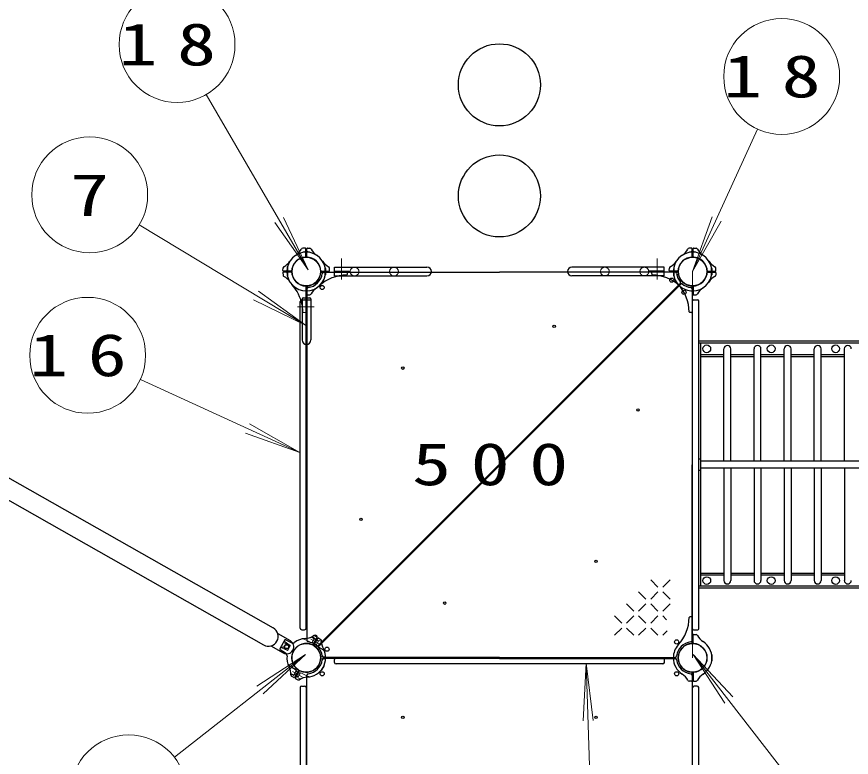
# Model space of a CAD drawing. Units: millimetres on the paper. Extents: x -385 to 0, y -594 to 267.
# Drawn here: x -301.14 to -257.94, y 143.29 to 181.63 of the extents above; entities that cross this region are included whole.
import ezdxf
from ezdxf.enums import TextEntityAlignment as Align

# ---------------------------------------------------------------- set-up
doc = ezdxf.new("R2010")
doc.units = ezdxf.units.MM
doc.linetypes.add('USER1', pattern=[4.5, 2.5, -2])
doc.linetypes.add('USER2', pattern=[6, 3, -1, 1, -1])
doc.layers.add('LY_1', color=7, linetype='Continuous', lineweight=25)
doc.styles.add('ＭＳ ゴシック', font='')
doc.styles.get('ＭＳ ゴシック').set_extended_font_data('MS Gothic')

msp = doc.modelspace()

# ---------------------------------------------------------------- linework, layer by layer
at = {"layer": 'LY_1', "lineweight": 13}
for p, q in [((-291.33, 177.595), (-286.05, 168.518)), ((-262.787, 175.806), (-266.151, 168.436)), ((-286.05, 168.518), (-287.327, 171.233)), ((-266.151, 168.436), (-265.148, 171.263)), ((-294.793, 170.854), (-286.197, 165.655)), ((-286.05, 168.518), (-287.779, 170.97)), ((-266.151, 168.436), (-264.672, 171.046)), ((-286.197, 165.655), (-288.618, 167.426)), ((-286.197, 165.655), (-288.889, 166.978)), ((-294.738, 162.852), (-286.477, 159.071)), ((-286.477, 159.071), (-289.086, 160.552)), ((-286.477, 159.071), (-289.303, 160.077)), ((-268.319, 152.479), (-267.944, 152.104)), ((-267.319, 152.479), (-267.694, 152.104)), ((-268.944, 151.854), (-268.569, 151.479)), ((-267.944, 151.854), (-268.319, 151.479)), ((-267.694, 151.854), (-267.319, 151.479)), ((-269.569, 151.229), (-269.194, 150.854)), ((-268.569, 151.229), (-268.944, 150.854)), ((-268.319, 151.229), (-267.944, 150.854)), ((-267.319, 151.229), (-267.694, 150.854)), ((-270.194, 150.604), (-269.819, 150.229)), ((-269.194, 150.604), (-269.569, 150.229)), ((-268.944, 150.604), (-268.569, 150.229)), ((-267.944, 150.604), (-268.319, 150.229)), ((-267.694, 150.604), (-267.495, 150.405)), ((-269.819, 149.979), (-270.194, 149.604)), ((-269.569, 149.979), (-269.194, 149.604)), ((-268.569, 149.979), (-268.944, 149.604)), ((-268.319, 149.979), (-267.944, 149.604)), ((-267.472, 149.827), (-267.694, 149.604)), ((-292.979, 143.297), (-286.186, 148.614)), ((-286.186, 148.614), (-288.701, 146.978)), ((-286.186, 148.614), (-288.379, 146.566)), ((-266.116, 148.614), (-264.49, 146.092)), ((-266.116, 148.614), (-264.077, 146.413)), ((-259.52, 140.112), (-266.116, 148.614)), ((-271.654, 148.169), (-271.819, 145.174)), ((-271.654, 148.169), (-271.296, 145.191)), ((-270.768, 120.72), (-271.654, 148.169))]:
    msp.add_line(p, q, dxfattribs=at)
at = {"layer": 'LY_1'}
for p, q in [((-286.21, 169.643), (-286.332, 169.639)), ((-286.318, 169.422), (-286.318, 169.425)), ((-286.176, 169.217), (-286.176, 169.61)), ((-286.126, 169.217), (-286.126, 169.61)), ((-286.091, 169.643), (-285.96, 169.639)), ((-285.984, 169.422), (-285.984, 169.425)), ((-266.21, 169.643), (-266.332, 169.639)), ((-266.318, 169.422), (-266.318, 169.425)), ((-266.176, 169.217), (-266.176, 169.61)), ((-266.126, 169.217), (-266.126, 169.61)), ((-266.091, 169.643), (-265.96, 169.639)), ((-265.984, 169.422), (-265.984, 169.425)), ((-287.358, 168.496), (-287.354, 168.627)), ((-285.165, 168.603), (-285.162, 168.603)), ((-284.944, 168.496), (-284.948, 168.617)), ((-284.684, 168.209), (-284.684, 168.663)), ((-284.684, 168.663), (-279.901, 168.663)), ((-267.618, 168.663), (-272.401, 168.663)), ((-267.618, 168.209), (-267.618, 168.663)), ((-267.358, 168.496), (-267.354, 168.617)), ((-265.165, 168.603), (-265.162, 168.603)), ((-264.944, 168.496), (-264.948, 168.627)), ((-287.358, 168.377), (-287.354, 168.255)), ((-286.932, 168.461), (-287.325, 168.461)), ((-286.932, 168.411), (-287.325, 168.411)), ((-285.37, 168.461), (-284.977, 168.461)), ((-285.37, 168.411), (-276.151, 168.411)), ((-285.165, 168.269), (-285.162, 168.269)), ((-284.684, 168.463), (-283.876, 168.463)), ((-284.684, 168.409), (-283.876, 168.409)), ((-284.684, 168.209), (-279.901, 168.209)), ((-284.027, 168.376), (-284.032, 168.289)), ((-266.932, 168.411), (-276.151, 168.411)), ((-267.618, 168.209), (-272.401, 168.209)), ((-267.618, 168.463), (-268.426, 168.463)), ((-267.618, 168.409), (-268.426, 168.409)), ((-268.275, 168.376), (-268.27, 168.289)), ((-266.932, 168.461), (-267.325, 168.461)), ((-265.37, 168.461), (-264.977, 168.461)), ((-265.37, 168.411), (-264.977, 168.411)), ((-265.165, 168.269), (-265.162, 168.269)), ((-264.944, 168.377), (-264.948, 168.255)), ((-286.176, 167.655), (-286.176, 167.069)), ((-286.126, 167.655), (-286.126, 158.436)), ((-285.557, 149.065), (-266.78, 167.842)), ((-285.522, 149.03), (-266.745, 167.807)), ((-266.176, 167.655), (-266.176, 158.436)), ((-266.126, 167.655), (-266.126, 167.262)), ((-286.091, 167.229), (-285.97, 167.233)), ((-266.091, 167.229), (-265.97, 167.233)), ((-286.468, 149.978), (-286.468, 166.894)), ((-286.384, 166.978), (-285.912, 166.978)), ((-286.365, 167.019), (-286.365, 166.978)), ((-286.365, 166.978), (-286.365, 164.894)), ((-286.315, 167.069), (-285.962, 167.069)), ((-286.151, 149.978), (-286.151, 166.894)), ((-285.912, 167.019), (-285.912, 166.978)), ((-285.912, 166.978), (-285.912, 164.894)), ((-266.151, 149.944), (-266.151, 166.928)), ((-266.101, 166.978), (-265.884, 166.978)), ((-265.834, 149.944), (-265.834, 166.928)), ((-266.211, 166.312), (-266.298, 166.317)), ((-244.168, 164.828), (-265.834, 164.828)), ((-244.168, 164.728), (-265.834, 164.728)), ((-265.734, 152.144), (-265.734, 164.728)), ((-264.532, 158.617), (-264.532, 164.429)), ((-264.17, 158.617), (-264.17, 164.429)), ((-262.973, 158.617), (-262.973, 164.429)), ((-262.612, 158.617), (-262.612, 164.429)), ((-261.415, 158.617), (-261.415, 164.429)), ((-261.053, 158.617), (-261.053, 164.429)), ((-259.857, 158.617), (-259.857, 164.429)), ((-259.495, 158.617), (-259.495, 164.429)), ((-258.298, 158.617), (-258.298, 164.429)), ((-265.734, 164.144), (-264.532, 164.144)), ((-265.734, 164.044), (-264.532, 164.044)), ((-264.17, 164.144), (-262.973, 164.144)), ((-264.17, 164.044), (-262.973, 164.044)), ((-262.612, 164.144), (-261.415, 164.144)), ((-262.612, 164.044), (-261.415, 164.044)), ((-261.053, 164.144), (-259.857, 164.144)), ((-261.053, 164.044), (-259.857, 164.044)), ((-259.495, 164.144), (-258.298, 164.144)), ((-259.495, 164.044), (-258.298, 164.044)), ((-306.995, 160.84), (-287.859, 149.985)), ((-307.492, 159.963), (-288.357, 149.108)), ((-265.734, 158.728), (-265.834, 158.728)), ((-244.268, 158.617), (-265.734, 158.617)), ((-286.126, 158.436), (-286.126, 149.346)), ((-266.176, 149.217), (-266.176, 158.436)), ((-265.734, 158.144), (-265.834, 158.144)), ((-244.268, 158.255), (-265.734, 158.255)), ((-264.532, 158.255), (-264.532, 152.443)), ((-264.17, 158.255), (-264.17, 152.443)), ((-262.973, 158.255), (-262.973, 152.443)), ((-262.612, 158.255), (-262.612, 152.443)), ((-261.415, 158.255), (-261.415, 152.443)), ((-261.053, 158.255), (-261.053, 152.443)), ((-259.857, 158.255), (-259.857, 152.443)), ((-259.495, 158.255), (-259.495, 152.443)), ((-258.298, 158.255), (-258.298, 152.443)), ((-265.734, 152.828), (-264.532, 152.828)), ((-265.734, 152.728), (-264.532, 152.728)), ((-264.17, 152.828), (-262.973, 152.828)), ((-264.17, 152.728), (-262.973, 152.728)), ((-262.612, 152.828), (-261.415, 152.828)), ((-262.612, 152.728), (-261.415, 152.728)), ((-261.053, 152.828), (-259.857, 152.828)), ((-261.053, 152.728), (-259.857, 152.728)), ((-259.495, 152.828), (-258.298, 152.828)), ((-259.495, 152.728), (-258.298, 152.728)), ((-244.168, 152.144), (-265.834, 152.144)), ((-244.168, 152.044), (-265.834, 152.044)), ((-266.211, 150.56), (-266.298, 150.556)), ((-287.626, 149.694), (-286.985, 149.331)), ((-286.384, 149.894), (-286.234, 149.894)), ((-285.607, 149.515), (-285.715, 149.571)), ((-266.126, 149.217), (-266.126, 149.61)), ((-266.101, 149.894), (-265.884, 149.894)), ((-266.091, 149.643), (-265.97, 149.639)), ((-287.988, 149.057), (-287.347, 148.693)), ((-287.255, 149.361), (-287.511, 148.909)), ((-287.211, 149.374), (-286.924, 149.224)), ((-285.787, 149.128), (-285.594, 149.469)), ((-285.744, 149.103), (-285.55, 149.445)), ((-285.504, 149.457), (-285.392, 149.388)), ((-287.5, 148.864), (-287.224, 148.695)), ((-276.151, 148.461), (-285.241, 148.461)), ((-276.151, 148.411), (-285.241, 148.411)), ((-284.693, 148.203), (-284.693, 148.353)), ((-267.693, 148.436), (-284.609, 148.436)), ((-276.151, 148.461), (-267.061, 148.461)), ((-276.151, 148.411), (-267.061, 148.411)), ((-267.609, 148.203), (-267.609, 148.353)), ((-265.165, 148.603), (-265.162, 148.603)), ((-265.165, 148.269), (-265.162, 148.269)), ((-286.667, 147.795), (-287.029, 148.027)), ((-286.665, 147.784), (-286.801, 147.544)), ((-286.558, 147.769), (-286.752, 147.427)), ((-286.596, 147.702), (-286.683, 147.751)), ((-285.376, 147.805), (-285.373, 147.803)), ((-285.211, 148.094), (-285.209, 148.093)), ((-267.693, 148.119), (-284.609, 148.119)), ((-286.812, 147.541), (-286.917, 147.593)), ((-286.798, 147.415), (-286.91, 147.484)), ((-286.695, 147.528), (-286.782, 147.577)), ((-286.515, 147.744), (-286.708, 147.403)), ((-286.695, 147.357), (-286.587, 147.301)), ((-286.126, 142.186), (-286.126, 147.526)), ((-266.176, 147.655), (-266.176, 142.186)), ((-266.126, 147.655), (-266.126, 147.262)), ((-286.468, 146.894), (-286.468, 137.478)), ((-286.384, 146.978), (-286.234, 146.978)), ((-286.151, 146.894), (-286.151, 137.478)), ((-266.21, 147.229), (-266.332, 147.233)), ((-266.151, 137.478), (-266.151, 146.894)), ((-266.091, 147.229), (-265.96, 147.233)), ((-265.918, 146.978), (-266.068, 146.978)), ((-265.834, 137.478), (-265.834, 146.894))]:
    msp.add_line(p, q, dxfattribs=at)
at = {"layer": 'LY_1', "linetype": 'USER2', "lineweight": 13}
for p, q in [((-284.318, 168.03), (-284.318, 169.115)), ((-267.984, 168.03), (-267.984, 169.115)), ((-287.109, 168.768), (-287.109, 168.104)), ((-285.193, 168.768), (-285.193, 168.104)), ((-267.109, 168.768), (-267.109, 168.104)), ((-265.193, 168.768), (-265.193, 168.104)), ((-266.151, 168.436), (-266.151, 148.436)), ((-286.603, 166.603), (-285.749, 166.603)), ((-285.912, 149.402), (-285.397, 149.11)), ((-286.858, 147.735), (-286.342, 147.443))]:
    msp.add_line(p, q, dxfattribs=at)
at = {"layer": 'LY_1', "linetype": 'USER1', "lineweight": 13}
for p, q in [((-286.176, 167.069), (-286.176, 166.345)), ((-286.211, 166.312), (-286.298, 166.317)), ((-285.722, 149.462), (-285.821, 149.526)), ((-286.979, 149.069), (-287.294, 149.292)), ((-287.243, 149.247), (-287.264, 149.209)), ((-287.008, 149.019), (-287.262, 149.198)), ((-287.109, 148.825), (-286.976, 149.058)), ((-285.866, 149.208), (-286.25, 149.4)), ((-285.855, 149.211), (-285.719, 149.451)), ((-285.749, 149.195), (-285.836, 149.244)), ((-285.651, 149.369), (-285.738, 149.418)), ((-285.706, 149.17), (-285.619, 149.121)), ((-285.637, 149.088), (-285.501, 149.328)), ((-285.635, 149.077), (-285.273, 148.846)), ((-285.607, 149.344), (-285.52, 149.295)), ((-285.49, 149.331), (-285.385, 149.279)), ((-287.119, 148.822), (-287.472, 148.978)), ((-287.407, 148.957), (-287.386, 148.995)), ((-287.375, 148.998), (-287.091, 148.872)), ((-285.403, 148.492), (-285.193, 148.493)), ((-285.402, 148.392), (-285.192, 148.393)), ((-285.193, 148.493), (-285.156, 148.531)), ((-285.193, 148.493), (-285.192, 148.393)), ((-285.192, 148.393), (-285.154, 148.356)), ((-286.651, 147.503), (-286.564, 147.454)), ((-286.447, 147.661), (-286.583, 147.421)), ((-286.58, 147.41), (-286.481, 147.346)), ((-286.553, 147.677), (-286.466, 147.628)), ((-286.436, 147.664), (-286.052, 147.472))]:
    msp.add_line(p, q, dxfattribs=at)
at = {"layer": 'LY_1', "lineweight": 13}
for centre in [(-292.839, 180.188), (-261.541, 178.535), (-297.36, 172.407), (-297.465, 164.1), (-295.342, 141.447)]:
    msp.add_circle(centre, 3, dxfattribs=at)
at = {"layer": 'LY_1'}
for centre, radius in [((-276.151, 178.103), 2.125), ((-276.151, 172.353), 2.125), ((-286.151, 168.436), 0.743), ((-266.151, 168.436), 0.743), ((-267.229, 167.99), 0.108), ((-285.326, 167.611), 0.108), ((-266.597, 167.358), 0.108), ((-273.318, 165.603), 0.0625), ((-265.418, 164.436), 0.2), ((-262.084, 164.436), 0.2), ((-258.751, 164.436), 0.2), ((-281.151, 163.436), 0.0625), ((-268.984, 161.269), 0.0625), ((-283.318, 155.603), 0.0625), ((-271.151, 153.436), 0.0625), ((-265.418, 152.436), 0.2), ((-262.084, 152.436), 0.2), ((-258.751, 152.436), 0.2), ((-278.984, 151.269), 0.0625), ((-285.705, 149.514), 0.108), ((-287.166, 149.012), 0.125), ((-287.166, 149.012), 0.1), ((-286.151, 148.436), 0.743), ((-266.976, 149.261), 0.108), ((-266.151, 148.436), 0.743), ((-285.073, 148.882), 0.108), ((-285.326, 147.611), 0.108), ((-266.976, 147.611), 0.108), ((-281.151, 145.353), 0.0625), ((-271.151, 145.353), 0.0625)]:
    msp.add_circle(centre, radius, dxfattribs=at)
at = {"layer": 'LY_1', "linetype": 'USER1', "lineweight": 13}
for centre in [(-283.651, 168.436), (-281.609, 168.436), (-270.693, 168.436), (-268.651, 168.436)]:
    msp.add_circle(centre, 0.227, dxfattribs=at)
at = {"layer": 'LY_1'}
for centre, radius, start, end in [((-286.151, 168.436), 1, 90, 180), ((-287.142, 169.978), 0.833, 302.7272, 332.5412), ((-286.329, 169.556), 0.0833, 92, 152.5412), ((-286.301, 169.425), 0.0167, 98.6269, 180), ((-286.151, 168.436), 1.017, 90, 98.6269), ((-286.209, 169.61), 0.0333, 0, 92), ((-286.151, 168.436), 1.017, 81.3731, 90), ((-286.151, 168.436), 1, 0, 90), ((-286.093, 169.61), 0.0333, 88, 180), ((-286.001, 169.425), 0.0167, 0, 81.3731), ((-285.973, 169.556), 0.0833, 27.4588, 88), ((-285.16, 169.978), 0.833, 207.4588, 237.2728), ((-266.151, 168.436), 1, 90, 180), ((-267.142, 169.978), 0.833, 302.7272, 332.5412), ((-266.329, 169.556), 0.0833, 92, 152.5412), ((-266.301, 169.425), 0.0167, 98.6269, 180), ((-266.151, 168.436), 1.017, 90, 98.6269), ((-266.209, 169.61), 0.0333, 0, 92), ((-266.151, 168.436), 1.017, 81.3731, 90), ((-266.151, 168.436), 1, 0, 90), ((-266.093, 169.61), 0.0333, 88, 180), ((-266.001, 169.425), 0.0167, 0, 81.3731), ((-265.973, 169.556), 0.0833, 27.4588, 88), ((-265.16, 169.978), 0.833, 207.4588, 237.2728), ((-287.693, 169.427), 0.833, 297.4588, 327.2728), ((-286.151, 168.436), 0.75, 90, 180), ((-286.209, 169.217), 0.0333, 274.2707, 0), ((-286.151, 168.436), 0.75, 0, 90), ((-286.093, 169.217), 0.0333, 180, 265.7293), ((-284.609, 169.427), 0.833, 212.7272, 242.5412), ((-267.693, 169.427), 0.833, 297.4588, 327.2728), ((-266.151, 168.436), 0.75, 90, 180), ((-266.209, 169.217), 0.0333, 274.2707, 0), ((-266.151, 168.436), 0.75, 0, 90), ((-266.093, 169.217), 0.0333, 180, 265.7293), ((-264.609, 169.427), 0.833, 212.7272, 242.5412), ((-287.325, 168.494), 0.0333, 178, 270), ((-287.271, 168.614), 0.0833, 117.4588, 178), ((-286.932, 168.494), 0.0333, 270, 355.7293), ((-285.37, 168.494), 0.0333, 184.2707, 270), ((-285.162, 168.586), 0.0167, 8.6269, 90), ((-286.151, 168.436), 1.017, 0, 8.6269), ((-285.031, 168.614), 0.0833, 2, 62.5412), ((-284.977, 168.494), 0.0333, 270, 2), ((-279.901, 168.436), 0.227, 270, 90), ((-272.401, 168.436), 0.227, 90, 270), ((-267.325, 168.494), 0.0333, 178, 270), ((-267.271, 168.614), 0.0833, 117.4588, 178), ((-266.932, 168.494), 0.0333, 270, 355.7293), ((-265.37, 168.494), 0.0333, 184.2707, 270), ((-265.162, 168.586), 0.0167, 8.6269, 90), ((-266.151, 168.436), 1.017, 0, 8.6269), ((-265.031, 168.614), 0.0833, 2, 62.5412), ((-264.977, 168.494), 0.0333, 270, 2), ((-287.325, 168.378), 0.0333, 90, 182), ((-287.271, 168.258), 0.0833, 182, 242.5412), ((-287.693, 167.445), 0.833, 32.7272, 62.5412), ((-286.151, 168.436), 1, 180, 270), ((-286.932, 168.378), 0.0333, 4.2707, 90), ((-286.151, 168.436), 0.75, 180, 270), ((-286.151, 168.436), 0.75, 270, 0), ((-286.151, 168.436), 1, 270, 0), ((-286.151, 168.436), 0.833, 276.7872, 353.2128), ((-284.023, 166.091), 2.167, 91.0841, 132.2172), ((-285.37, 168.378), 0.0333, 90, 175.7293), ((-285.241, 168.328), 0.0833, 90, 173.2128), ((-285.162, 168.286), 0.0167, 270, 351.3731), ((-286.151, 168.436), 1.017, 351.3731, 0), ((-284.065, 168.29), 0.0333, 271.0842, 357), ((-284.06, 168.378), 0.0333, 357, 90), ((-268.242, 168.378), 0.0333, 90, 183), ((-268.237, 168.29), 0.0333, 183, 268.9158), ((-268.279, 166.091), 2.167, 47.7828, 88.9159), ((-266.151, 168.436), 1, 180, 222.2172), ((-267.061, 168.328), 0.0833, 6.7872, 90), ((-266.151, 168.436), 0.833, 186.7872, 221.1406), ((-266.932, 168.378), 0.0333, 4.2707, 90), ((-266.151, 168.436), 0.75, 180, 270), ((-266.151, 168.436), 0.75, 270, 0), ((-266.151, 168.436), 1, 270, 0), ((-265.37, 168.378), 0.0333, 90, 175.7293), ((-264.609, 167.445), 0.833, 117.4588, 147.2728), ((-265.162, 168.286), 0.0167, 270, 351.3731), ((-266.151, 168.436), 1.017, 351.3731, 0), ((-265.031, 168.258), 0.0833, 297.4588, 358), ((-264.977, 168.378), 0.0333, 358, 90), ((-288.496, 166.308), 2.167, 10.3996, 42.2172), ((-286.209, 167.655), 0.0333, 0, 85.7293), ((-286.093, 167.655), 0.0333, 94.2707, 180), ((-268.496, 166.308), 2.167, 1.0841, 42.2172), ((-266.151, 168.436), 1, 227.7828, 270), ((-266.804, 167.866), 0.0333, 315, 41.1406), ((-266.721, 167.783), 0.0333, 48.8594, 135), ((-266.151, 168.436), 0.833, 228.8594, 263.2128), ((-266.209, 167.655), 0.0333, 0, 85.7293), ((-266.093, 167.655), 0.0333, 94.2707, 180), ((-286.043, 167.526), 0.0833, 96.7872, 180), ((-286.093, 167.262), 0.0333, 180, 272), ((-285.973, 167.316), 0.0833, 272, 332.5412), ((-285.16, 166.894), 0.833, 122.7272, 152.5412), ((-266.259, 167.526), 0.0833, 0, 83.2128), ((-266.093, 167.262), 0.0333, 180, 272), ((-265.973, 167.316), 0.0833, 272, 332.5412), ((-265.16, 166.894), 0.833, 122.7272, 152.5412), ((-286.384, 166.894), 0.0833, 90, 180), ((-286.315, 167.019), 0.05, 90, 180), ((-286.234, 166.894), 0.0833, 0, 90), ((-285.962, 167.019), 0.05, 0, 90), ((-266.101, 166.928), 0.05, 90, 180), ((-265.884, 166.928), 0.05, 0, 90), ((-266.297, 166.35), 0.0333, 181.0841, 267), ((-266.209, 166.345), 0.0333, 267, 0), ((-286.138, 164.894), 0.227, 180, 0), ((-264.351, 164.429), 0.181, 0, 180), ((-262.793, 164.429), 0.181, 0, 180), ((-261.234, 164.429), 0.181, 0, 180), ((-259.676, 164.429), 0.181, 0, 180), ((-258.118, 164.429), 0.181, 0, 180), ((-264.351, 152.443), 0.181, 180, 0), ((-262.793, 152.443), 0.181, 180, 0), ((-261.234, 152.443), 0.181, 180, 0), ((-259.676, 152.443), 0.181, 180, 0), ((-258.118, 152.443), 0.181, 180, 0), ((-268.496, 150.564), 2.167, 317.7828, 358.9158), ((-266.297, 150.522), 0.0333, 93, 178.9159), ((-266.209, 150.527), 0.0333, 0, 93), ((-288.108, 149.546), 0.504, 240.4343, 60.4343), ((-286.384, 149.978), 0.0833, 180, 270), ((-286.234, 149.978), 0.0833, 270, 0), ((-266.101, 149.944), 0.05, 180, 270), ((-265.884, 149.944), 0.05, 270, 0), ((-286.252, 150.267), 0.833, 273.1615, 302.9755), ((-285.753, 149.498), 0.0833, 62.4343, 122.9755), ((-285.623, 149.486), 0.0333, 330.4343, 62.4343), ((-266.093, 149.61), 0.0333, 88, 180), ((-265.973, 149.556), 0.0833, 27.4588, 88), ((-265.16, 149.978), 0.833, 207.4588, 237.2728), ((-287.166, 149.012), 0.367, 240.4343, 60.4343), ((-287.226, 149.344), 0.0333, 62.4343, 150.4343), ((-286.847, 149.372), 0.167, 242.4343, 306.6438), ((-286.151, 148.436), 0.75, 64.705, 150.4343), ((-286.151, 148.436), 1, 93.1615, 127.3019), ((-286.043, 149.346), 0.0833, 180, 263.2128), ((-286.151, 148.436), 0.833, 48.8594, 83.2128), ((-285.816, 149.144), 0.0333, 244.705, 330.4343), ((-285.715, 149.087), 0.0333, 150.4343, 236.1636), ((-286.151, 148.436), 0.75, 330.4343, 56.1636), ((-285.581, 149.089), 0.0333, 228.8594, 315), ((-285.521, 149.428), 0.0333, 58.4343, 150.4343), ((-285.444, 149.322), 0.0833, 357.8931, 58.4343), ((-284.528, 149.288), 0.833, 177.8931, 207.7071), ((-266.151, 148.436), 1, 137.7828, 180), ((-266.151, 148.436), 0.833, 96.7872, 173.2128), ((-266.151, 148.436), 0.75, 94.2707, 180), ((-266.259, 149.346), 0.0833, 276.7872, 0), ((-266.209, 149.217), 0.0333, 274.2707, 0), ((-266.093, 149.217), 0.0333, 180, 265.7293), ((-266.151, 148.436), 0.75, 0, 85.7293), ((-266.151, 148.436), 1, 0, 57.2728), ((-287.482, 148.893), 0.0333, 150.4343, 238.4343), ((-287.312, 148.553), 0.167, 354.2249, 58.4343), ((-286.151, 148.436), 0.75, 150.4343, 236.1636), ((-285.498, 149.006), 0.0333, 135, 221.1406), ((-286.151, 148.436), 0.833, 6.7872, 41.1406), ((-286.151, 148.436), 1, 330.4343, 27.7071), ((-286.151, 148.436), 1, 173.5667, 207.7071), ((-286.151, 148.436), 0.833, 276.7872, 353.2128), ((-285.241, 148.544), 0.0833, 186.7872, 270), ((-285.241, 148.328), 0.0833, 90, 173.2128), ((-284.609, 148.353), 0.0833, 90, 180), ((-284.609, 148.203), 0.0833, 180, 270), ((-267.693, 148.353), 0.0833, 0, 90), ((-267.693, 148.203), 0.0833, 270, 0), ((-266.151, 148.436), 1, 180, 237.2728), ((-267.061, 148.544), 0.0833, 270, 353.2128), ((-267.061, 148.328), 0.0833, 6.7872, 90), ((-266.151, 148.436), 0.833, 186.7872, 263.2128), ((-266.151, 148.436), 0.75, 180, 265.7293), ((-266.151, 148.436), 0.75, 274.2707, 0), ((-266.151, 148.436), 1, 302.7272, 0), ((-265.162, 148.586), 0.0167, 8.6269, 90), ((-265.162, 148.286), 0.0167, 270, 351.3731), ((-266.151, 148.436), 1.017, 0, 8.6269), ((-266.151, 148.436), 1.017, 351.3731, 0), ((-286.94, 148.167), 0.167, 198.8337, 237.4343), ((-287.774, 147.584), 0.833, 357.8931, 27.7071), ((-286.672, 147.788), 0.0083, 330.4343, 57.4343), ((-286.587, 147.785), 0.0333, 330.4343, 56.1636), ((-286.486, 147.728), 0.0333, 64.705, 150.4343), ((-286.151, 148.436), 0.75, 244.705, 330.4343), ((-286.151, 148.436), 1, 273.1615, 330.4343), ((-285.365, 147.818), 0.0167, 240.4343, 321.8074), ((-286.151, 148.436), 1.017, 321.8074, 330.4343), ((-286.151, 148.436), 1.017, 330.4343, 339.0612), ((-285.217, 148.079), 0.0167, 339.0612, 60.4343), ((-286.924, 147.578), 0.0167, 63.4343, 179.6534), ((-286.858, 147.55), 0.0833, 177.8931, 238.4343), ((-286.808, 147.548), 0.0083, 243.4343, 330.4343), ((-286.781, 147.444), 0.0333, 238.4343, 330.4343), ((-286.679, 147.386), 0.0333, 150.4343, 242.4343), ((-286.05, 146.605), 0.833, 93.1615, 122.9755), ((-286.043, 147.526), 0.0833, 96.7872, 180), ((-267.142, 146.894), 0.833, 27.4588, 57.2728), ((-266.259, 147.526), 0.0833, 0, 83.2128), ((-266.209, 147.655), 0.0333, 0, 85.7293), ((-266.093, 147.655), 0.0333, 94.2707, 180), ((-265.16, 146.894), 0.833, 122.7272, 152.5412), ((-286.549, 147.374), 0.0833, 242.4343, 302.9755), ((-286.384, 146.894), 0.0833, 90, 180), ((-286.234, 146.894), 0.0833, 0, 90), ((-266.329, 147.316), 0.0833, 207.4588, 268), ((-266.209, 147.262), 0.0333, 268, 0), ((-266.068, 146.894), 0.0833, 90, 180), ((-266.093, 147.262), 0.0333, 180, 272), ((-265.973, 147.316), 0.0833, 272, 332.5412), ((-265.918, 146.894), 0.0833, 0, 90)]:
    msp.add_arc(centre, radius, start, end, dxfattribs=at)
at = {"layer": 'LY_1', "linetype": 'USER1', "lineweight": 13}
for centre, radius, start, end in [((-288.496, 166.308), 2.167, 1.0841, 10.3996), ((-286.297, 166.35), 0.0333, 181.0841, 267), ((-286.209, 166.345), 0.0333, 267, 0), ((-285.812, 149.54), 0.0167, 121.2152, 237.4343), ((-287.257, 149.205), 0.0083, 150.4343, 234.7237), ((-287.25, 149.251), 0.0083, 330.4343, 54.7237), ((-286.984, 149.063), 0.0083, 330.4343, 54.7237), ((-286.325, 149.251), 0.167, 63.4343, 102.0349), ((-285.862, 149.215), 0.0083, 243.4343, 330.4343), ((-285.726, 149.455), 0.0083, 330.4343, 57.4343), ((-285.63, 149.084), 0.0083, 150.4343, 237.4343), ((-285.494, 149.324), 0.0083, 63.4343, 150.4343), ((-285.378, 149.294), 0.0167, 243.4343, 359.6534), ((-287.414, 148.961), 0.0083, 246.1449, 330.4343), ((-287.379, 148.991), 0.0083, 66.1449, 150.4343), ((-287.116, 148.829), 0.0083, 246.1449, 330.4343), ((-287.087, 148.88), 0.0083, 246.1449, 330.4343), ((-287.012, 149.012), 0.0083, 330.4343, 54.7237), ((-285.362, 148.705), 0.167, 18.8337, 57.4343), ((-286.576, 147.417), 0.0083, 150.4343, 237.4343), ((-286.49, 147.332), 0.0167, 301.2153, 57.4343), ((-286.44, 147.657), 0.0083, 63.4343, 150.4343), ((-285.977, 147.621), 0.167, 243.4343, 282.0349)]:
    msp.add_arc(centre, radius, start, end, dxfattribs=at)

# ---------------------------------------------------------------- texts
at = {"layer": 'LY_1', "style": 'ＭＳ ゴシック', "width": 1.35}
msp.add_text('7', height=2.199, dxfattribs=at).set_placement((-297.36, 172.407), align=Align.MIDDLE_CENTER)
at = {"layer": 'LY_1', "char_height": 2.199, "style": 'ＭＳ ゴシック'}
for s, insert, attachment_point in [('\\T1.5;\\W1.35;18', (-292.839, 180.188), 5), ('\\T1.5;\\W1.35;18', (-261.541, 178.535), 5), ('\\T1.5;\\W1.35;16', (-297.465, 164.1), 5), ('\\T1.5;\\W1.35;500', (-280.669, 158.454), 4)]:
    msp.add_mtext(s, dxfattribs=dict(at, insert=insert, attachment_point=attachment_point))

doc.saveas('drawing.dxf')
